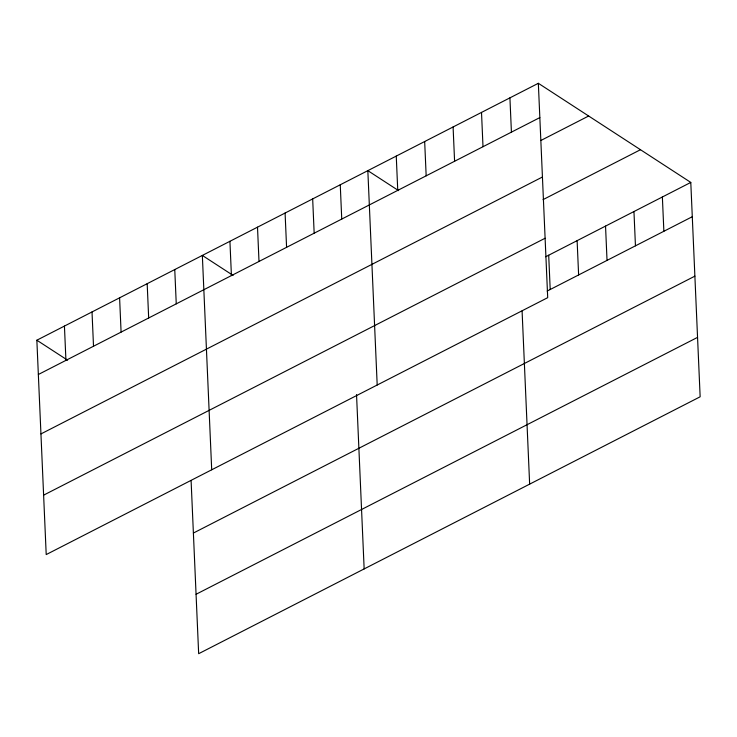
<?xml version="1.0" encoding="UTF-8"?>
<svg xmlns="http://www.w3.org/2000/svg" width="737" height="737" viewBox="0 0 737 737"><rect width="100%" height="100%" fill="white"/><g stroke="black" fill="none" stroke-linecap="round" stroke-linejoin="round"><path stroke-width="1.11" d="M538.342 83.299L547.702 297.665L46.21 554.574L36.85 340.208L538.342 83.299L690.79 182.426L700.15 396.792L198.658 653.701L191.095 480.487M38.352 374.497L539.843 117.588M540.949 140.445L588.651 116.013M40.94 433.927L542.432 177.018M543.049 199.626L640.481 149.712M43.612 495.153L545.104 238.244M545.656 256.771L690.79 182.426M547.149 291.069L692.292 216.715M193.389 533.054L694.88 276.145M196.06 594.28L697.552 337.371M398.579 190.634L367.837 170.643L377.197 385.018M233.085 275.417L202.343 255.426L211.703 469.801M36.85 340.208L67.592 360.2M662.37 196.982L663.871 231.28M633.958 211.537L635.451 245.836M605.538 226.093L607.03 260.391M577.117 240.658L578.619 274.947M548.697 255.214L550.198 289.512M522.082 310.922L529.645 484.145M509.921 97.855L511.423 132.153M481.51 112.411L483.002 146.709M453.089 126.976L454.591 161.265M424.669 141.532L426.17 175.83M396.257 156.087L397.75 190.386M356.533 394.562L364.152 568.927M340.254 184.775L341.747 219.073M312.672 198.907L314.165 233.205M285.09 213.039L286.582 247.328M257.508 227.171L259 261.46M229.926 241.294L231.418 275.592M174.761 269.558L176.254 303.856M147.179 283.69L148.671 317.979M119.597 297.812L121.089 332.111M92.014 311.944L93.516 346.243M64.432 326.076L65.934 360.375"/></g></svg>
